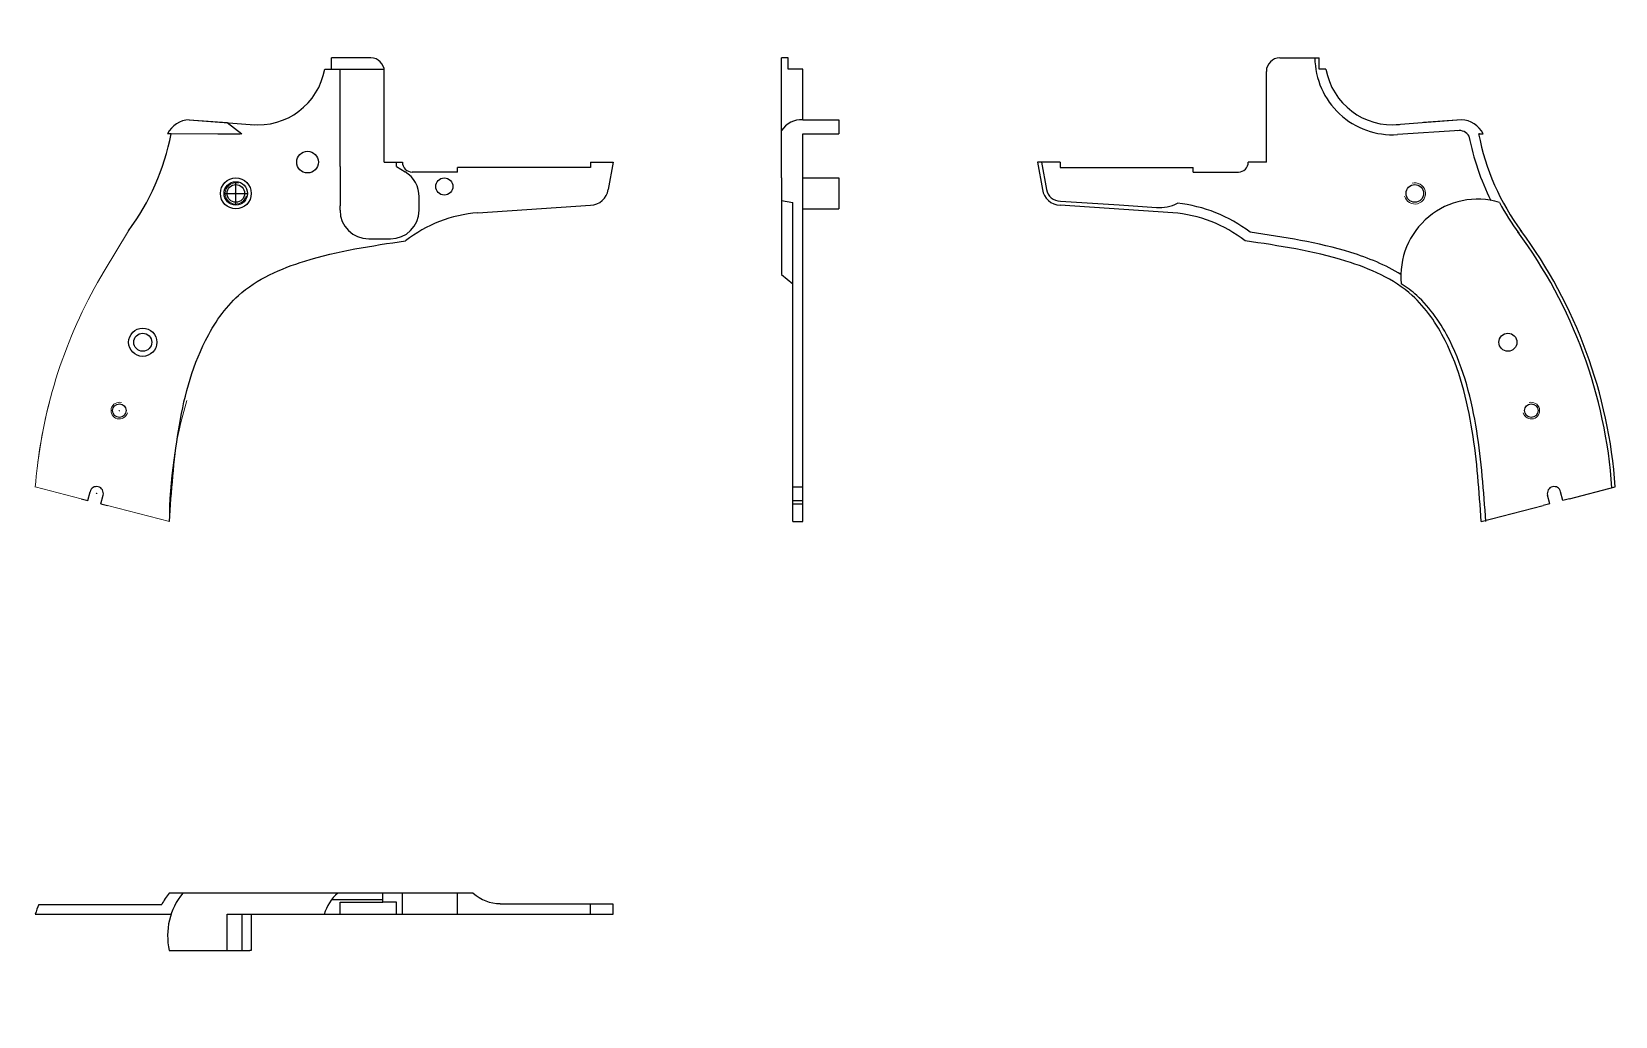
# Model space of a CAD drawing. Header units: millimetres. Extents: x -1 to 350, y -15 to 203.
import ezdxf

# ---------------------------------------------------------------- set-up
doc = ezdxf.new("R2010")
doc.units = ezdxf.units.MM

# ---------------------------------------------------------------- blocks, each defined once
blk = doc.blocks.new('cov_base_3')
at = {"lineweight": 9}
for p, q in [((12.34, 83.1), (28, 83.1)), ((27.49, 83.13), (28, 83.1)), ((26.68, 69.91), (26.5, 69.96)), ((26.71, 70.06), (26.63, 69.75)), ((26.68, 69.91), (26.71, 70.06)), ((26.68, 69.91), (26.68, 69.91)), ((26.68, 69.91), (26.84, 69.87)), ((2.89, 61.64), (-2.49, 52.7)), ((0.89, 21.82), (0.8, 21.84)), ((0.8, 21.84), (0.97, 21.8)), ((0.9, 21.89), (0.87, 21.75)), ((0.87, 21.75), (0.89, 21.82)), ((0.89, 21.82), (0.9, 21.89)), ((-17.73, 4.93), (-7.56, 2.31)), ((-4.16, 3.5), (-4.27, 3.53)), ((-4.27, 3.53), (-4.05, 3.47)), ((-4.14, 3.59), (-4.18, 3.41)), ((-4.16, 3.5), (-4.14, 3.59)), ((-4.05, 3.47), (-4.16, 3.5)), ((-1.75, 0.82), (11.96, -2.71))]:
    blk.add_line(p, q, dxfattribs=at)
for centre, radius, start, end in [((90.46, -3.28), 109, 143.45, 143.45), ((-39.63, 93.16), 52.93, 323.45, 349.0425)]:
    blk.add_arc(centre, radius, start, end)
for centre, radius, start, end in [((90.46, -3.28), 108.5, 148.9401, 173.5265), ((90.46, -3.28), 108.5, 165.58, 175.6653), ((106.96, -2.71), 95, 163.6027, 180)]:
    blk.add_arc(centre, radius, start, end, dxfattribs=at)

msp = doc.modelspace()

# ---------------------------------------------------------------- linework, layer by layer
for p, q in [((65.61, 195.14), (65.61, 197.64)), ((74.3, 197.64), (65.61, 197.64)), ((166.8, 197.64), (165.3, 197.64)), ((165.3, 197.04), (165.3, 197.64)), ((165.3, 171.03), (165.3, 197.04)), ((166.8, 195.14), (166.8, 197.64)), ((275.7, 197.64), (284.39, 197.64)), ((284.39, 195.14), (284.39, 197.64)), ((64.12, 195.14), (77.26, 195.14)), ((67.5, 194.54), (67.5, 195.14)), ((67.5, 173.57), (67.5, 194.54)), ((77.3, 194.04), (77.3, 194.64)), ((77.3, 180.79), (77.3, 194.04)), ((170, 195.14), (166.8, 195.14)), ((170, 194.54), (170, 195.14)), ((170, 183.94), (170, 194.54)), ((272.7, 194.04), (272.7, 194.64)), ((272.7, 180.79), (272.7, 194.04)), ((285.88, 195.14), (284.39, 195.14)), ((34.07, 183.94), (42.5, 183.29)), ((34.07, 183.94), (48.58, 182.82)), ((42.5, 183.29), (45.73, 180.79)), ((170, 183.94), (178, 183.94)), ((178, 183.94), (178, 180.79)), ((315.93, 183.94), (301.42, 182.82)), ((315.93, 183.94), (307.5, 183.29)), ((30.07, 180.79), (29.3, 180.79)), ((40.42, 180.79), (45.35, 180.79)), ((77.3, 174.54), (77.3, 180.79)), ((170, 94.99), (170, 180.79)), ((170, 180.79), (178, 180.79)), ((272.7, 174.54), (272.7, 180.79)), ((315.59, 181.52), (301.74, 180.64)), ((319.93, 180.79), (319.73, 180.79)), ((319.93, 180.79), (320.7, 180.79)), ((67.5, 173.57), (67.5, 164.89)), ((77.3, 174.54), (81.3, 174.54)), ((80, 173.54), (80, 174.54)), ((80, 173.54), (81.94, 172.37)), ((81.3, 174.47), (81.3, 174.54)), ((93.5, 172.34), (83.49, 172.34)), ((123, 173.34), (93.5, 173.34)), ((93.5, 172.34), (93.5, 173.34)), ((123, 174.54), (128, 174.54)), ((123, 174.54), (123, 173.34)), ((128, 174.54), (126.9, 168.48)), ((222, 174.54), (223.1, 168.48)), ((227, 174.54), (222, 174.54)), ((222.9, 174.54), (224, 168.48)), ((227, 174.54), (227, 173.34)), ((227, 173.34), (256.5, 173.34)), ((256.5, 172.34), (256.5, 173.34)), ((256.5, 172.34), (266.51, 172.34)), ((272.7, 174.54), (268.7, 174.54)), ((268.7, 174.47), (268.7, 174.54)), ((44.41, 165.11), (44.41, 170.11)), ((165.3, 171.03), (165.3, 149.64)), ((170, 171.03), (178, 171.03)), ((178, 171.03), (178, 164.19)), ((41.91, 167.61), (46.91, 167.61)), ((67.5, 163.89), (67.5, 164.89)), ((85, 163.89), (85, 166.86)), ((98.02, 163.34), (123, 165.04)), ((165.3, 166.07), (167.8, 165.62)), ((167.8, 94.99), (167.8, 165.62)), ((251.98, 163.34), (227, 165.04)), ((227.06, 165.93), (240.06, 165.05)), ((240.06, 165.05), (248.33, 164.5)), ((170, 164.19), (178, 164.19)), ((248.59, 164.49), (248.59, 164.48)), ((73.85, 157.54), (78.68, 157.54)), ((165.3, 149.64), (167.8, 147.62)), ((167.8, 102.62), (170, 102.62)), ((339.83, 100.01), (350, 102.62)), ((10.17, 100.01), (11.62, 99.63)), ((11.62, 99.63), (12.12, 101.57)), ((14.53, 98.88), (15.03, 100.82)), ((14.53, 98.88), (15.98, 98.51)), ((167.8, 99.63), (170, 99.63)), ((167.8, 98.88), (170, 98.88)), ((320.31, 94.99), (334.02, 98.51)), ((335.47, 98.88), (334.02, 98.51)), ((335.47, 98.88), (334.97, 100.82)), ((338.38, 99.63), (337.88, 101.57)), ((339.83, 100.01), (338.38, 99.63)), ((167.8, 94.99), (170, 94.99)), ((97, 12.7), (29.65, 12.7)), ((77, 11.2), (65.61, 11.2)), ((67.5, 8), (67.5, 10.7)), ((67.5, 10.7), (77, 10.7)), ((77, 10.7), (77, 12.7)), ((80, 10.7), (77, 10.7)), ((80, 8), (80, 10.7)), ((81.3, 8), (81.3, 12.7)), ((93.5, 8), (93.5, 12.7)), ((0, 8), (28.92, 8)), ((0.76, 10.2), (27.19, 10.2)), ((27.19, 10.2), (28.01, 10.2)), ((28.92, 8), (29.69, 8)), ((29.69, 8), (30.07, 8)), ((42.5, 0), (42.5, 8)), ((42.5, 8), (128, 8)), ((45.73, 8), (45.73, 0)), ((47.83, 8), (47.83, 0)), ((128, 10.25), (103, 10.25)), ((123, 8), (123, 10.25)), ((128, 8), (128, 10.25)), ((29.65, 0), (47.5, 0)), ((47.83, 0), (47.5, 0))]:
    msp.add_line(p, q)
for centre, radius in [((60.3, 174.54), 2.4), ((44.41, 167.61), 3.42), ((44.41, 167.61), 2.6), ((44.41, 167.61), 1.95), ((90.6, 169.14), 1.9), ((305.59, 167.61), 1.95), ((23.79, 134.66), 3.12), ((23.79, 134.66), 2), ((326.21, 134.66), 2), ((18.62, 119.52), 1.5), ((331.38, 119.52), 1.5)]:
    msp.add_circle(centre, radius)
for centre, radius, start, end in [((74.3, 194.64), 3, 0, 90), ((275.7, 194.64), 3, 90, 180), ((300.64, 197.8), 17.2, 180.5359, 273.6567), ((49.36, 197.8), 15, 264.1449, 349.7821), ((300.64, 197.8), 15, 190.2179, 275.8551), ((34.41, 178.23), 5.72, 93.4198, 153.4198), ((169.74, 178.66), 5.28, 87.22, 147.2468), ((315.59, 178.23), 5.72, 26.5802, 86.5802), ((315.47, 179.09), 2.44, 29.6083, 100.2092), ((371.89, 190.85), 55.33, 191.0032, 206.6106), ((371.89, 190.85), 53.13, 190.9163, 216.55), ((83.5, 174.54), 2.2, 180, 270), ((78.65, 166.93), 6.35, 359.2953, 58.7916), ((266.5, 174.54), 2.2, 270, 0), ((122.94, 169.04), 4, 270.7918, 351.8667), ((227.06, 169.04), 4, 188.1333, 269.2082), ((227.06, 169.04), 3.11, 189.9949, 270), ((249, 173.34), 8.86, 265.6737, 296.8346), ((249.58, 133.44), 32.18, 52.6737, 83.8979), ((319.49, 149.33), 17, 73.438, 185.7571), ((371.89, 190.85), 53.83, 207.9506, 216.55), ((73.85, 163.89), 6.35, 180, 270), ((78.65, 163.89), 6.35, 270, 0), ((100.42, 133.44), 30, 94.5823, 127.877), ((249.58, 133.44), 30, 52.123, 85.4177), ((241.51, 94.99), 108, 3.9519, 36.4377), ((241.77, 94.99), 108.5, 4.035, 36.4632), ((13.57, 101.2), 1.5, 345.58, 165.58), ((336.43, 101.2), 1.5, 14.42, 194.42), ((41.3, 3.24), 15, 140.9249, 152.3757), ((44.3, 3.24), 15, 140.9249, 192.4935), ((73.6, 5.18), 10, 131.2619, 163.6381), ((103, 19.25), 8.88, 227.5094, 270), ((13.57, 4.56), 14, 156.2234, 165.7574)]:
    msp.add_arc(centre, radius, start, end)
at = {"lineweight": 5}
for centre, radius, start, end in [((44.41, 167.61), 2.35, 75, 345), ((305.59, 167.61), 2.35, 195, 105), ((18.62, 119.52), 1.85, 75, 345), ((331.38, 119.52), 1.85, 195, 105)]:
    msp.add_arc(centre, radius, start, end, dxfattribs=at)
for points, knots in [([(302.5, 149.64), (299.12, 151.79), (288, 156.22), (276.57, 157.92), (269.09, 159.03)], [57.926162, 57.926162, 57.926162, 57.926162, 69.93668, 92.695988, 92.695988, 92.695988, 92.695988]), ([(321.31, 94.99), (320.84, 101.68), (319.88, 115.32), (315.44, 132.79), (308.22, 143.5), (303.79, 146.84), (302.58, 147.62)], [0, 0, 0, 0, 20.129603, 41.010216, 53.397148, 57.716858, 57.716858, 57.716858, 57.716858])]:
    msp.add_open_spline(points, degree=3, knots=knots)
for points in [[(29.69, 94.99), (31.69, 115.02), (37.69, 135.02), (45, 145.02), (59.69, 152.62), (82, 157.12)], [(320.31, 94.99), (318.31, 115.02), (312.31, 135.02), (305, 145.02), (290.31, 152.62), (268, 157.12)]]:
    msp.add_spline(points, degree=3)

# ---------------------------------------------------------------- block references
msp.add_blockref('cov_base_3', (17.73, 97.69))

doc.saveas('drawing.dxf')
